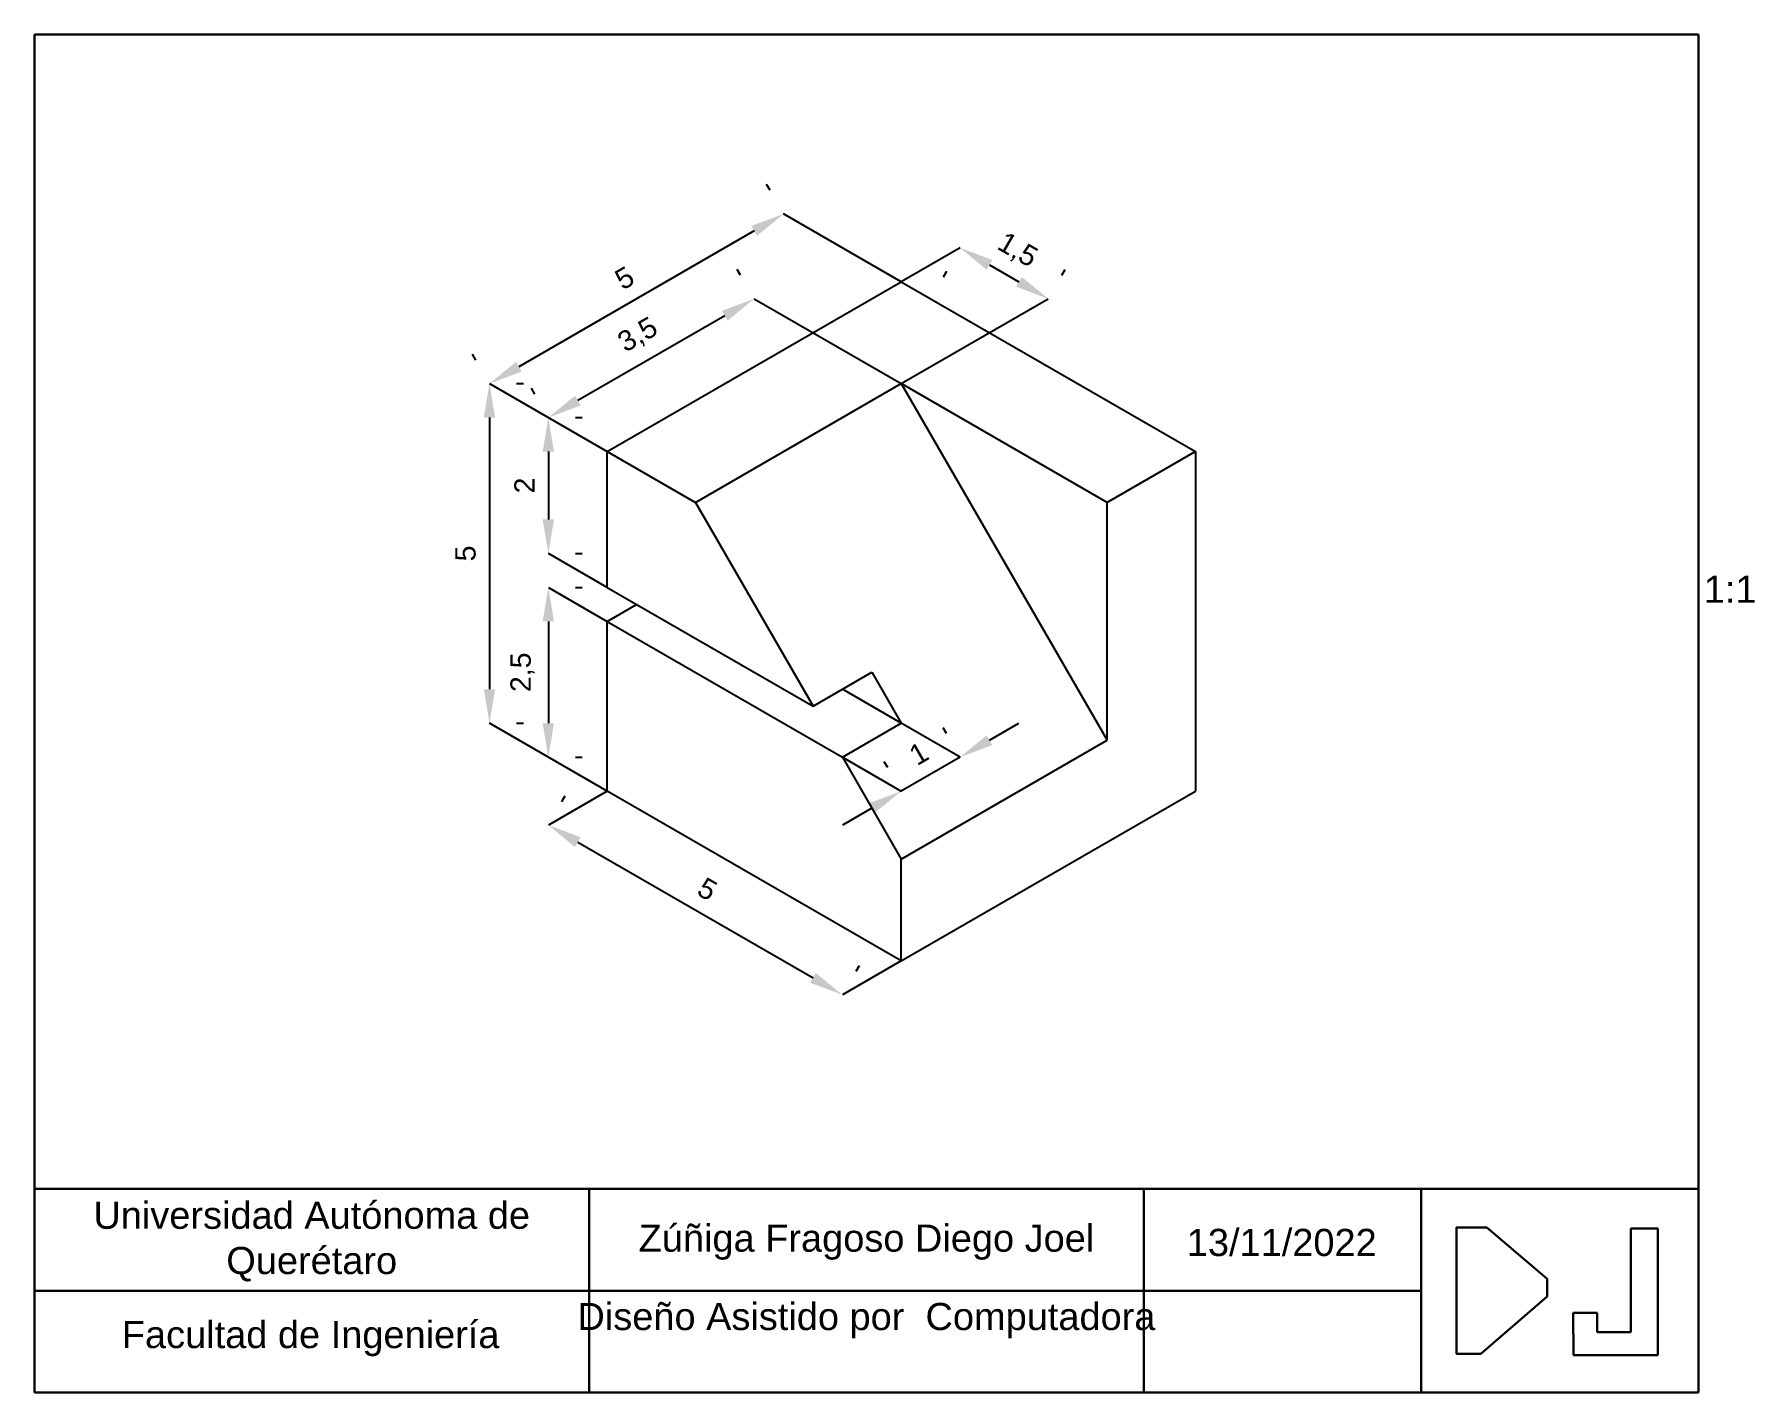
# Paper-space layout '1' of a CAD drawing. Header units: centimetres. Extents: x 9 to 262, y 0 to 200.
# The model-space entities are those that its viewports show. They can reach past a viewport. Long polylines and large blocks are cut down to what shows.
import ezdxf

# ---------------------------------------------------------------- set-up
doc = ezdxf.new("R2010")
doc.units = ezdxf.units.CM
doc.header["$PDMODE"] = 35
for name, color, linetype, lineweight in [('Cotas', 90, 'Continuous', 25), ('Figura', 140, 'Continuous', 25), ('Marco', 30, 'Continuous', 30)]:
    doc.layers.add(name, color=color, linetype=linetype, lineweight=lineweight)
doc.styles.get("Standard").update_dxf_attribs({"font": 'arial.ttf'})
doc.dimstyles.new('Copy of ISO-25', dxfattribs={"dimtxt": 0.3, "dimasz": 0.5, "dimexe": 0.5, "dimexo": 0.4, "dimgap": 0.2, "dimtad": 1, "dimtxsty": 'Standard', "dimcen": 2.5, "dimadec": 0, "dimazin": 0, "dimtfac": 1, "dimtmove": 0, "dimatfit": 3, "dimfxl": 1, "dimarcsym": 0})

# ---------------------------------------------------------------- blocks, each defined once
blk = doc.blocks.new('Marco 2')
at = {"layer": 'Marco'}
for p, q in [((270, 210), (25, 210)), ((25, 210), (25, 10)), ((270, 10), (270, 210)), ((25, 40), (270, 40)), ((106.67, 40), (106.67, 10)), ((188.33, 40), (188.33, 10)), ((229.17, 40), (229.17, 10)), ((238.85, 34.33), (247.7, 26.73)), ((264.01, 34.17), (260.02, 34.17)), ((260.02, 34.17), (260.02, 18.91)), ((264.01, 15.49), (264.01, 34.17)), ((25, 25), (229.17, 25)), ((247.7, 24.17), (237.97, 15.72)), ((255.07, 21.77), (251.53, 21.77)), ((251.53, 21.77), (251.6, 15.49)), ((255.07, 18.91), (255.07, 21.77)), ((260.02, 18.91), (255.07, 18.91)), ((251.6, 15.49), (264.01, 15.49)), ((25, 10), (270, 10))]:
    blk.add_line(p, q, dxfattribs=at)
for points in [[(237.97, 15.72), (234.38, 15.72), (234.38, 34.33), (238.85, 34.33)], [(247.7, 26.73), (247.7, 24.17)]]:
    blk.add_lwpolyline(points, dxfattribs=at)
at = {"layer": 'Marco', "char_height": 4, "attachment_point": 1}
for s, width, insert in [('\\pxqc;Universidad Autónoma de Querétaro', 81.6667, (25, 38.12)), ('\\pxqc;Zúñiga Fragoso Diego Joel', 81.6667, (106.67, 34.75)), ('\\pxqc;13/11/2022', 40.8333, (188.23, 34.11)), ('\\pxqc;Diseño Asistido por  Computadora', 81.6667, (106.67, 23.21)), ('\\pxqc;Facultad de Ingeniería', 81.6667, (24.84, 20.55))]:
    blk.add_mtext_dynamic_manual_height_columns(s, width=width, gutter_width=12.5, heights=[0], dxfattribs=dict(at, insert=insert))
blk = doc.blocks.new('*D44')
at = {"layer": 'Cotas', "color": 0, "lineweight": -2, "transparency": 16777216}
for p, q in [((595.103, 178.066), (595.053, 177.979)), ((595.736, 178.162), (596.169, 177.912)), ((596.802, 178.009), (596.852, 178.095))]:
    blk.add_line(p, q, dxfattribs=at)
at = {"layer": 'Cotas', "color": 0, "transparency": 16777216}
for points in [[(595.777, 178.234), (595.694, 178.09), (595.303, 178.412)], [(596.21, 177.984), (596.127, 177.84), (596.602, 177.662)]]:
    blk.add_solid(points, dxfattribs=at)
at = {"layer": 'Defpoints', "color": 0, "transparency": 16777216}
for p in [(595.303, 178.412), (596.602, 177.662), (596.602, 177.662)]:
    blk.add_point(p, dxfattribs=at)
at = {"layer": 'Cotas', "color": 0, "transparency": 16777216, "insert": (596.142, 178.367), "char_height": 0.3, "attachment_point": 5, "rotation": 330}
blk.add_mtext('1,5', dxfattribs=at)
blk = doc.blocks.new('*D45')
at = {"layer": 'Cotas', "color": 0, "lineweight": -2, "transparency": 16777216}
for p, q in [((592.505, 179.259), (592.455, 179.345)), ((592.272, 178.662), (588.807, 176.662)), ((588.174, 176.759), (588.124, 176.845))]:
    blk.add_line(p, q, dxfattribs=at)
at = {"layer": 'Cotas', "color": 0, "transparency": 16777216}
for points in [[(592.23, 178.734), (592.313, 178.59), (592.705, 178.912)], [(588.766, 176.734), (588.849, 176.59), (588.374, 176.412)]]:
    blk.add_solid(points, dxfattribs=at)
at = {"layer": 'Defpoints', "color": 0, "transparency": 16777216}
for p in [(592.705, 178.912), (588.374, 176.412), (588.374, 176.412)]:
    blk.add_point(p, dxfattribs=at)
at = {"layer": 'Cotas', "color": 0, "transparency": 16777216, "insert": (590.363, 177.968), "char_height": 0.3, "attachment_point": 5, "rotation": 30}
blk.add_mtext('5', dxfattribs=at)
blk = doc.blocks.new('*D46')
at = {"layer": 'Cotas', "color": 0, "lineweight": -2, "transparency": 16777216}
for p, q in [((592.072, 178.009), (592.022, 178.095)), ((591.839, 177.412), (589.674, 176.162)), ((589.041, 176.259), (588.991, 176.345))]:
    blk.add_line(p, q, dxfattribs=at)
at = {"layer": 'Cotas', "color": 0, "transparency": 16777216}
for points in [[(591.797, 177.484), (591.88, 177.34), (592.272, 177.662)], [(589.632, 176.234), (589.715, 176.09), (589.241, 175.912)]]:
    blk.add_solid(points, dxfattribs=at)
at = {"layer": 'Defpoints', "color": 0, "transparency": 16777216}
for p in [(592.272, 177.662), (589.241, 175.912), (589.241, 175.912)]:
    blk.add_point(p, dxfattribs=at)
at = {"layer": 'Cotas', "color": 0, "transparency": 16777216, "insert": (590.566, 177.117), "char_height": 0.3, "attachment_point": 5, "rotation": 30}
blk.add_mtext('3,5', dxfattribs=at)
blk = doc.blocks.new('*D47')
at = {"layer": 'Cotas', "color": 0, "lineweight": -2, "transparency": 16777216}
for p, q in [((588.774, 176.412), (588.874, 176.412)), ((588.374, 175.912), (588.374, 171.912)), ((588.774, 171.412), (588.874, 171.412))]:
    blk.add_line(p, q, dxfattribs=at)
at = {"layer": 'Cotas', "color": 0, "transparency": 16777216}
for points in [[(588.291, 175.912), (588.458, 175.912), (588.374, 176.412)], [(588.291, 171.912), (588.458, 171.912), (588.374, 171.412)]]:
    blk.add_solid(points, dxfattribs=at)
at = {"layer": 'Defpoints', "color": 0, "transparency": 16777216}
for p in [(588.374, 176.412), (588.374, 171.412), (588.374, 171.412)]:
    blk.add_point(p, dxfattribs=at)
at = {"layer": 'Cotas', "color": 0, "transparency": 16777216, "insert": (588.022, 173.912), "char_height": 0.3, "attachment_point": 5, "rotation": 90}
blk.add_mtext('5', dxfattribs=at)
blk = doc.blocks.new('*D48')
at = {"layer": 'Cotas', "color": 0, "lineweight": -2, "transparency": 16777216}
for p, q in [((589.641, 175.912), (589.741, 175.912)), ((589.241, 175.412), (589.241, 174.412)), ((589.641, 173.912), (589.741, 173.912))]:
    blk.add_line(p, q, dxfattribs=at)
at = {"layer": 'Cotas', "color": 0, "transparency": 16777216}
for points in [[(589.157, 175.412), (589.324, 175.412), (589.241, 175.912)], [(589.157, 174.412), (589.324, 174.412), (589.241, 173.912)]]:
    blk.add_solid(points, dxfattribs=at)
at = {"layer": 'Defpoints', "color": 0, "transparency": 16777216}
for p in [(589.241, 175.912), (589.241, 173.912), (589.241, 173.912)]:
    blk.add_point(p, dxfattribs=at)
at = {"layer": 'Cotas', "color": 0, "transparency": 16777216, "insert": (588.89, 174.912), "char_height": 0.3, "attachment_point": 5, "rotation": 90}
blk.add_mtext('2', dxfattribs=at)
blk = doc.blocks.new('*D49')
at = {"layer": 'Cotas', "color": 0, "lineweight": -2, "transparency": 16777216}
for p, q in [((589.641, 173.412), (589.741, 173.412)), ((589.241, 172.912), (589.241, 171.412)), ((589.641, 170.912), (589.741, 170.912))]:
    blk.add_line(p, q, dxfattribs=at)
at = {"layer": 'Cotas', "color": 0, "transparency": 16777216}
for points in [[(589.157, 172.912), (589.324, 172.912), (589.241, 173.412)], [(589.157, 171.412), (589.324, 171.412), (589.241, 170.912)]]:
    blk.add_solid(points, dxfattribs=at)
at = {"layer": 'Defpoints', "color": 0, "transparency": 16777216}
for p in [(589.241, 173.412), (589.241, 170.912), (589.241, 170.912)]:
    blk.add_point(p, dxfattribs=at)
at = {"layer": 'Cotas', "color": 0, "transparency": 16777216, "insert": (588.86, 172.162), "char_height": 0.3, "attachment_point": 5, "rotation": 90}
blk.add_mtext('2,5', dxfattribs=at)
blk = doc.blocks.new('*D50')
at = {"layer": 'Cotas', "color": 0, "lineweight": -2, "transparency": 16777216}
for p, q in [((589.441, 170.259), (589.491, 170.345)), ((589.674, 169.662), (593.138, 167.662)), ((593.771, 167.759), (593.821, 167.845))]:
    blk.add_line(p, q, dxfattribs=at)
at = {"layer": 'Cotas', "color": 0, "transparency": 16777216}
for points in [[(589.715, 169.734), (589.632, 169.59), (589.241, 169.912)], [(593.179, 167.734), (593.096, 167.59), (593.571, 167.412)]]:
    blk.add_solid(points, dxfattribs=at)
at = {"layer": 'Defpoints', "color": 0, "transparency": 16777216}
for p in [(589.241, 169.912), (593.571, 167.412), (593.571, 167.412)]:
    blk.add_point(p, dxfattribs=at)
at = {"layer": 'Cotas', "color": 0, "transparency": 16777216, "insert": (591.582, 168.968), "char_height": 0.3, "attachment_point": 5, "rotation": 330}
blk.add_mtext('5', dxfattribs=at)
blk = doc.blocks.new('*D51')
at = {"layer": 'Cotas', "color": 0, "lineweight": -2, "transparency": 16777216}
for p, q in [((595.103, 171.259), (595.053, 171.345)), ((595.736, 171.162), (596.169, 171.412)), ((594.237, 170.759), (594.187, 170.845)), ((595.303, 170.912), (594.437, 170.412)), ((594.004, 170.162), (593.571, 169.912))]:
    blk.add_line(p, q, dxfattribs=at)
at = {"layer": 'Cotas', "color": 0, "transparency": 16777216}
for points in [[(595.694, 171.234), (595.777, 171.09), (595.303, 170.912)], [(593.962, 170.234), (594.045, 170.09), (594.437, 170.412)]]:
    blk.add_solid(points, dxfattribs=at)
at = {"layer": 'Defpoints', "color": 0, "transparency": 16777216}
for p in [(595.303, 170.912), (594.437, 170.412), (594.437, 170.412)]:
    blk.add_point(p, dxfattribs=at)
at = {"layer": 'Cotas', "color": 0, "transparency": 16777216, "insert": (594.694, 170.966), "char_height": 0.3, "attachment_point": 5, "rotation": 30}
blk.add_mtext('1', dxfattribs=at)

msp = doc.modelspace()

# ---------------------------------------------------------------- linework, layer by layer
at = {"layer": 'Cotas'}
for p, q in [((594.437, 177.912), (592.705, 178.912)), ((595.303, 178.412), (594.437, 177.912)), ((592.272, 177.662), (594.437, 176.412)), ((594.437, 176.412), (596.602, 177.662)), ((588.374, 176.412), (590.107, 175.412)), ((590.107, 173.412), (589.241, 173.912)), ((589.241, 173.412), (590.107, 172.912)), ((590.107, 170.412), (588.374, 171.412)), ((595.303, 170.912), (594.437, 171.412)), ((593.571, 170.912), (594.437, 170.412)), ((590.107, 170.412), (589.241, 169.912)), ((594.437, 167.912), (593.571, 167.412))]:
    msp.add_line(p, q, dxfattribs=at)
at = {"layer": 'Figura'}
for p, q in [((590.107, 175.412), (594.437, 177.912)), ((594.437, 177.912), (598.767, 175.412)), ((591.406, 174.662), (594.437, 176.412)), ((597.468, 174.662), (594.437, 176.412)), ((594.437, 176.412), (597.468, 171.162)), ((590.107, 175.412), (591.406, 174.662)), ((590.107, 173.412), (590.107, 175.412)), ((598.767, 175.412), (597.468, 174.662)), ((598.767, 175.412), (598.767, 170.412)), ((591.406, 174.662), (593.138, 171.662)), ((597.468, 171.162), (597.468, 174.662)), ((590.107, 173.412), (593.138, 171.662)), ((590.107, 172.912), (590.54, 173.162)), ((590.107, 170.412), (590.107, 172.912)), ((590.107, 172.912), (593.571, 170.912)), ((593.138, 171.662), (594.004, 172.162)), ((594.004, 172.162), (594.437, 171.412)), ((594.437, 171.412), (593.571, 171.912)), ((593.571, 170.912), (594.437, 171.412)), ((594.437, 169.412), (597.468, 171.162)), ((593.571, 170.912), (594.437, 169.412)), ((594.437, 167.912), (590.107, 170.412)), ((594.437, 167.912), (598.767, 170.412)), ((594.437, 167.912), (594.437, 169.412))]:
    msp.add_line(p, q, dxfattribs=at)

# ---------------------------------------------------------------- dimensions: what is measured, and where the dimension line sits
at = {"layer": 'Cotas'}
for p1, p2, picture, middle in [((592.705, 178.912), (588.374, 176.412), '*D45', (590.363, 177.968)), ((595.303, 178.412), (596.602, 177.662), '*D44', (596.142, 178.367)), ((592.272, 177.662), (589.241, 175.912), '*D46', (590.566, 177.117)), ((588.374, 176.412), (588.374, 171.412), '*D47', (588.022, 173.912)), ((595.303, 170.912), (594.437, 170.412), '*D51', (594.694, 170.966)), ((589.241, 169.912), (593.571, 167.412), '*D50', (591.582, 168.968))]:
    dim = msp.add_aligned_dim(p1=p1, p2=p2, distance=0, dimstyle='Copy of ISO-25', dxfattribs=at)
    dim.commit()
    dim.dimension.update_dxf_attribs({"geometry": picture, "text_midpoint": middle})
for base, p1, p2, picture, middle in [((589.241, 173.912), (589.241, 175.912), (589.241, 173.912), '*D48', (588.89, 174.912)), ((589.241, 170.912), (589.241, 173.412), (589.241, 170.912), '*D49', (588.86, 172.162))]:
    dim = msp.add_linear_dim(base=base, p1=p1, p2=p2, angle=90, dimstyle='Copy of ISO-25', dxfattribs=at)
    dim.commit()
    dim.dimension.update_dxf_attribs({"geometry": picture, "text_midpoint": middle})

psp = doc.layouts.new('1')

# ---------------------------------------------------------------- block references
at = {"layer": 'Marco'}
psp.add_blockref('Marco 2', (-16.49, -10), dxfattribs=at)

# ---------------------------------------------------------------- texts
at = {"layer": 'Cotas', "insert": (254.28, 120.3), "char_height": 4, "attachment_point": 1}
psp.add_mtext_dynamic_manual_height_columns('{\\C256;\\c0;1:1}', width=9.9263, gutter_width=12.5, heights=[0], dxfattribs=at)

# ---------------------------------------------------------------- viewports
at = {"layer": 'Marco', "view_target_point": (54.365, 110)}
psp.add_viewport(center=(131.01, 115), size=(245, 170), view_center_point=(539.559, 63.055), view_height=17, dxfattribs=at)

doc.saveas('drawing.dxf')
